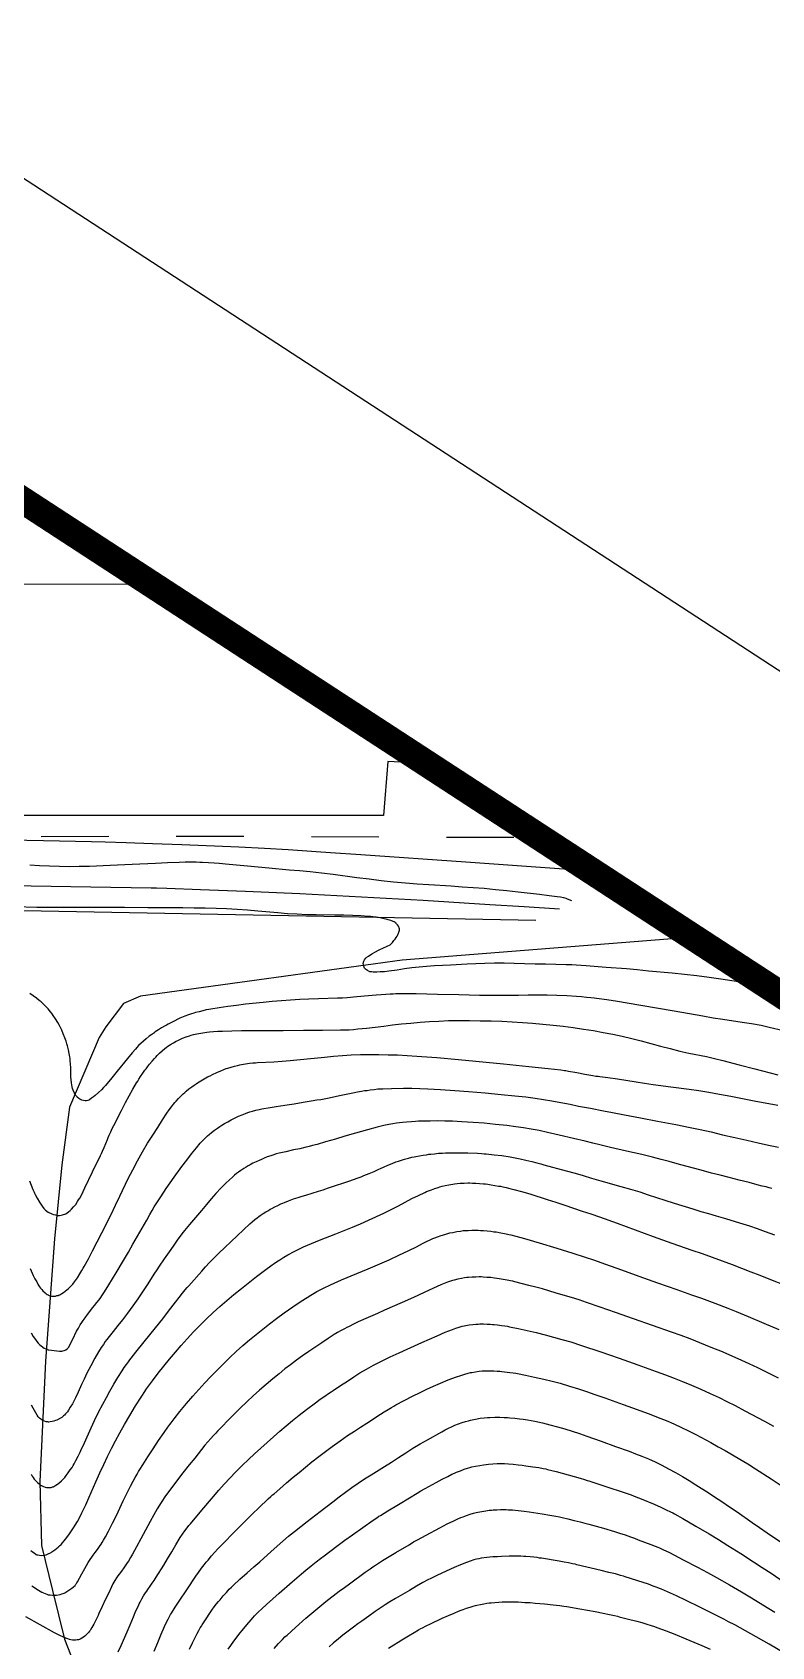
# Model space of a CAD drawing. Header units: millimetres. Extents: x 156921 to 159642, y 477538 to 479586.
# Drawn here: x 157709.8 to 157764.5, y 479174.8 to 479294.3 of the extents above; entities that cross this region are included whole.
import ezdxf
from ezdxf.enums import TextEntityAlignment as Align

# ---------------------------------------------------------------- set-up
doc = ezdxf.new("R2010")
doc.units = ezdxf.units.MM
doc.header["$MEASUREMENT"] = 0
doc.linetypes.add('5M5', pattern=[10, 5, -5])
doc.layers.add('99_가이드라인', color=83, linetype='Continuous', plot=False)
for name, color, linetype, transparency in [('B0014111', 156, 'Continuous', 0.6), ('E0022112', 146, 'Continuous', 0.6), ('F0017111', 94, 'Continuous', 0.6), ('F0017114', 80, 'Continuous', 0.6), ('F0037221', 86, 'Continuous', 0.6), ('F0037223', 86, '5M5', 0.6)]:
    doc.layers.add(name, color=color, linetype=linetype, transparency=transparency)
for name, color, linetype in [('CX-BORD-LIN1', 4, 'Continuous'), ('CX-BORD-LIN2', 3, 'Continuous'), ('CX-BORD-TEX3', 6, 'Continuous')]:
    doc.layers.add(name, color=color, linetype=linetype)
doc.styles.add('TB_TEXT', font='BAREUNDOTUMPRO1.TTF')
doc.styles.add('TB_WBTXT', font='BareunDotumPro3.ttf')

# ---------------------------------------------------------------- blocks, each defined once
blk = doc.blocks.new('한맥도곽')
at = {"layer": '99_가이드라인'}
blk.add_lwpolyline([(0, 594), (841, 594), (841, 0), (0, 0)], close=True, dxfattribs=at)
at = {"layer": 'CX-BORD-LIN1', "const_width": 2}
blk.add_lwpolyline([(821, 20), (25, 20), (25, 574), (821, 574)], close=True, dxfattribs=at)
at = {"layer": 'CX-BORD-LIN1', "style": 'TB_TEXT'}
for tag, height, p in [('TR_RNUM5', 3, (310.11, 52.64)), ('TR_RDAT5', 3.5, (342.5, 53)), ('TR_DGN5', 3.5, (476.12, 53)), ('TR_CHK5', 3.5, (506.12, 53)), ('TR_APP5', 3.5, (536.12, 53)), ('TR_RNUM4', 3, (310.11, 46.64)), ('TR_RDAT4', 3.5, (342.5, 47)), ('TR_DGN4', 3.5, (476.12, 47)), ('TR_CHK4', 3.5, (506.12, 47)), ('TR_APP4', 3.5, (536.12, 47)), ('TR_RNUM3', 3, (310.11, 40.64)), ('TR_RDAT3', 3.5, (342.5, 41)), ('TR_DGN3', 3.5, (476.12, 41)), ('TR_CHK3', 3.5, (506.12, 41)), ('TR_APP3', 3.5, (536.12, 41)), ('TR_RNUM2', 3, (310.11, 34.64)), ('TR_RDAT2', 3.5, (342.5, 35)), ('TR_DGN2', 3.5, (476.12, 35)), ('TR_CHK2', 3.5, (506.12, 35)), ('TR_APP2', 3.5, (536.12, 35)), ('TR_RNUM1', 3, (310.11, 28.64)), ('TR_RDAT1', 3.5, (342.5, 29)), ('TR_DGN1', 3.5, (476.12, 29)), ('TR_CHK1', 3.5, (506.12, 29)), ('TR_APP1', 3.5, (536.12, 29))]:
    blk.add_attdef(tag, text='', height=height, dxfattribs=at).set_placement(p, align=Align.MIDDLE_CENTER)
for tag, p in [('TR_RCON5', (367.3, 53)), ('TR_RCON4', (367.3, 47)), ('TR_RCON3', (367.3, 41)), ('TR_RCON2', (367.3, 35)), ('TR_RCON1', (367.3, 29))]:
    blk.add_attdef(tag, text='', height=3.5, dxfattribs=at).set_placement(p, align=Align.MIDDLE_LEFT)
at = {"layer": 'CX-BORD-LIN2', "style": 'TB_TEXT'}
for tag, p in [('TD_VERSION', (825.5, 68.01)), ('적용표준버전', (825.5, 35))]:
    blk.add_attdef(tag, text='', height=3, rotation=90, dxfattribs=at).set_placement(p, align=Align.MIDDLE_CENTER)
at = {"layer": 'CX-BORD-TEX3', "style": 'TB_TEXT'}
for tag, height, p in [('노선이정', 4.5, (170.03, 51.46)), ('설계공구', 4.5, (568, 51.36)), ('시공공구', 4.5, (568, 42.69)), ('도 면 명', 4.5, (696, 43.19)), ('설 계 사', 4.5, (170, 42.59)), ('시 공 사', 4.5, (170, 33.59)), ('도면축척', 4.5, (568.29, 33.51)), ('건설분야', 4.5, (170, 25.13)), ('건설단계', 4.5, (240, 25.13)), ('도면번호', 4.5, (568.29, 24.79)), ('편철번호', 4.5, (696, 25)), ('개정번호', 3, (310.08, 23.66)), ('날짜', 3, (342.5, 23.66)), ('내   용', 3, (420.5, 23.66)), ('작성자', 3, (478, 23.66)), ('검토자', 3, (508, 23.66)), ('확인자', 3, (538, 23.66))]:
    blk.add_attdef(tag, text='', height=height, dxfattribs=at).set_placement(p, align=Align.MIDDLE)
at = {"layer": 'CX-BORD-TEX3'}
for tag, height, style, p in [('TD_LNDST', 4.5, 'TB_TEXT', (240, 51.5)), ('TD_DSECT', 4.5, 'TB_TEXT', (600.5, 51.5)), ('TD_DDIST', 4.5, 'TB_TEXT', (649.5, 51.5)), ('TD_DNAME_TOP', 4.5, 'TB_TEXT', (766, 50.12)), ('TD_CSECT', 4.5, 'TB_TEXT', (600.5, 42.5)), ('TD_CDIST', 4.5, 'TB_TEXT', (649.5, 42.5)), ('TD_DNAME_MAIN', 6, 'TB_WBTXT', (766, 41.47)), ('TD_CCOMP', 4.5, 'TB_TEXT', (240, 33.59)), ('TD_SCAL', 4.5, 'TB_TEXT', (632, 33.75)), ('TD_DNAME_BOT', 4, 'TB_TEXT', (766, 33.17)), ('TD_FIELD', 4.5, 'TB_TEXT', (205, 25.13)), ('TD_CSTEP', 4.5, 'TB_TEXT', (275.74, 25.13)), ('TD_DWGCODE', 4.5, 'TB_TEXT', (632, 24.79)), ('TD_DWGNO', 4.5, 'TB_TEXT', (766, 25))]:
    blk.add_attdef(tag, text='', height=height, dxfattribs=dict(at, style=style)).set_placement(p, align=Align.MIDDLE_CENTER)
at = {"layer": 'CX-BORD-TEX3', "style": 'TB_TEXT'}
for tag, height, width, p in [('TD_DCOMP', 4.5, 0.85, (240, 42.59)), ('TD_CNAME', 5, 0.8, (90, 27.6))]:
    blk.add_attdef(tag, text='', height=height, dxfattribs=dict(at, width=width)).set_placement(p, align=Align.MIDDLE_CENTER)

msp = doc.modelspace()

# ---------------------------------------------------------------- linework, layer by layer
at = {"layer": 'B0014111', "transparency": 33554521, "flags": 128}
for points in [[(157693.9, 479242.89), (157693.73, 479253.46), (157718.6, 479253.44)], [(157738.97, 479240.17), (157736.09, 479240.32), (157735.77, 479236.33), (157698.78, 479236.32), (157698.72, 479237.98), (157698.01, 479238.02), (157697.83, 479239.41), (157695.29, 479242.85)]]:
    msp.add_lwpolyline(points, dxfattribs=at)
at = {"layer": 'E0022112', "transparency": 33554521, "flags": 128}
msp.add_lwpolyline([(157758.71, 479227.31), (157737.15, 479225.62), (157717.79, 479222.96), (157716.52, 479222.4), (157715.21, 479220.69), (157714.72, 479219.88), (157712.52, 479214.74), (157711.95, 479210.47), (157711.41, 479204.98), (157710.74, 479195.93), (157710.32, 479187.03), (157710.45, 479182.29), (157711.25, 479178.96), (157712.16, 479175.37), (157714.32, 479169.81), (157716.96, 479164.47), (157719.09, 479158.84)], dxfattribs=at)
at = {"layer": 'F0017111', "transparency": 33554521, "flags": 128}
for points in [[(157709.57, 479232.66), (157710.3, 479232.62), (157711.03, 479232.59), (157711.77, 479232.57), (157712.5, 479232.55), (157713.24, 479232.56), (157713.99, 479232.58), (157715.53, 479232.64), (157717.16, 479232.71), (157718.89, 479232.79), (157719.77, 479232.83), (157720.65, 479232.87), (157721.09, 479232.88), (157721.52, 479232.88), (157721.9, 479232.88), (157722.17, 479232.87), (157722.38, 479232.86), (157722.81, 479232.84), (157723.23, 479232.82), (157723.6, 479232.79), (157723.86, 479232.77), (157724.07, 479232.75), (157725.7, 479232.59), (157726.5, 479232.51), (157727.28, 479232.44), (157728.8, 479232.31), (157729.56, 479232.25), (157730.35, 479232.17), (157731.18, 479232.08), (157732.04, 479231.98), (157733.81, 479231.74), (157734.71, 479231.62), (157735.61, 479231.51), (157736.51, 479231.42), (157737.4, 479231.34), (157738.28, 479231.27), (157739.14, 479231.21), (157740.79, 479231.11), (157741.61, 479231.05), (157742.42, 479230.99), (157743.24, 479230.93), (157744.08, 479230.85), (157744.92, 479230.76), (157745.75, 479230.67), (157747.34, 479230.49), (157748.05, 479230.41), (157748.64, 479230.33), (157748.89, 479230.29), (157749.11, 479230.24), (157749.28, 479230.2), (157749.37, 479230.16), (157749.69, 479230.02)], [(157748.8, 479229.38), (157746.19, 479229.55), (157743.64, 479229.72), (157738.71, 479230.02), (157729.57, 479230.51), (157725.56, 479230.69), (157722.22, 479230.83), (157719.74, 479230.92), (157718.96, 479230.94), (157718.56, 479230.95), (157714.11, 479231.02), (157703.76, 479231.18)], [(157764.33, 479223.65), (157764.18, 479223.68), (157763.94, 479223.72), (157763.78, 479223.74), (157763.12, 479223.85), (157762.39, 479223.97), (157760.77, 479224.21), (157759.89, 479224.33), (157758.98, 479224.45), (157758.06, 479224.55), (157757.15, 479224.64), (157755.4, 479224.81), (157754.57, 479224.9), (157753.77, 479224.97), (157752.26, 479225.08), (157750.79, 479225.2), (157750.42, 479225.23), (157750.05, 479225.25), (157749.72, 479225.27), (157749.49, 479225.28), (157749.3, 479225.28), (157748.54, 479225.3), (157747.77, 479225.31), (157747, 479225.32), (157746.23, 479225.35), (157745.46, 479225.37), (157744.71, 479225.38), (157743.99, 479225.38), (157743.29, 479225.37), (157742.62, 479225.35), (157741.97, 479225.32), (157740.73, 479225.25), (157739.55, 479225.19), (157738.97, 479225.15), (157738.41, 479225.1), (157737.87, 479225.04), (157737.34, 479224.96), (157736.79, 479224.88), (157736.16, 479224.8), (157735.84, 479224.76), (157735.54, 479224.74), (157735.29, 479224.73), (157735.13, 479224.73), (157735, 479224.73), (157734.88, 479224.74), (157734.77, 479224.76), (157734.58, 479224.85), (157734.51, 479224.9), (157734.45, 479224.95), (157734.4, 479225), (157734.38, 479225.03), (157734.33, 479225.16), (157734.31, 479225.21), (157734.29, 479225.26), (157734.28, 479225.36), (157734.32, 479225.55), (157734.36, 479225.64), (157734.42, 479225.71), (157734.46, 479225.77), (157734.5, 479225.8), (157734.66, 479225.91), (157734.92, 479226.08), (157735.18, 479226.23), (157735.4, 479226.35), (157735.56, 479226.43), (157735.68, 479226.48), (157736.09, 479226.67), (157736.21, 479226.73), (157736.26, 479226.76), (157736.29, 479226.77), (157736.35, 479226.83), (157736.45, 479226.93), (157736.54, 479227.06), (157736.63, 479227.17), (157736.71, 479227.29), (157736.78, 479227.4), (157736.84, 479227.5), (157736.92, 479227.69), (157736.94, 479227.77), (157736.95, 479227.84), (157736.96, 479227.89), (157736.96, 479227.92), (157736.93, 479228), (157736.91, 479228.06), (157736.88, 479228.12), (157736.81, 479228.22), (157736.74, 479228.31), (157736.72, 479228.34), (157736.7, 479228.35), (157736.63, 479228.4), (157736.57, 479228.44), (157736.5, 479228.47), (157736.32, 479228.54), (157736.13, 479228.6), (157735.97, 479228.64), (157735.82, 479228.68), (157735.53, 479228.74), (157735.24, 479228.79), (157734.99, 479228.82), (157734.81, 479228.84), (157734.67, 479228.85), (157734.1, 479228.89), (157733.48, 479228.92), (157732.83, 479228.94), (157732.16, 479228.95), (157730.79, 479228.96), (157730.09, 479228.98), (157729.38, 479229.01), (157728.67, 479229.05), (157727.95, 479229.11), (157726.46, 479229.25), (157725.7, 479229.31), (157724.93, 479229.37), (157724.15, 479229.41), (157723.37, 479229.44), (157722.57, 479229.46), (157721.75, 479229.47), (157720.92, 479229.48), (157720.06, 479229.48), (157718.32, 479229.49), (157716.6, 479229.5), (157714.93, 479229.51), (157713.33, 479229.51), (157711.74, 479229.5), (157710.93, 479229.51), (157710.11, 479229.52), (157708.5, 479229.55)], [(157765.39, 479220.39), (157764.33, 479220.64), (157763.74, 479220.77), (157763.03, 479220.89), (157762.34, 479221.01), (157760.92, 479221.22), (157760.19, 479221.33), (157759.43, 479221.46), (157757.88, 479221.73), (157756.29, 479222.01), (157754.69, 479222.29), (157753.1, 479222.55), (157752.32, 479222.67), (157751.56, 479222.78), (157751.37, 479222.8), (157751.13, 479222.83), (157750.81, 479222.86), (157750.44, 479222.9), (157750.07, 479222.92), (157749.35, 479222.97), (157748.62, 479223), (157747.9, 479223.02), (157747.19, 479223.02), (157746.48, 479223.02), (157745.78, 479223.01), (157745.07, 479223), (157744.35, 479222.99), (157743.62, 479222.99), (157742.88, 479223), (157741.36, 479223.04), (157739.78, 479223.08), (157738.2, 479223.12), (157738, 479223.12), (157737.76, 479223.13), (157737.43, 479223.13), (157737.05, 479223.12), (157736.68, 479223.11), (157736.5, 479223.1), (157736.27, 479223.09), (157735.96, 479223.07), (157735.6, 479223.05), (157735.24, 479223.02), (157733.81, 479222.89), (157733.09, 479222.83), (157732.73, 479222.81), (157732.37, 479222.8), (157730.95, 479222.75), (157730.25, 479222.73), (157729.57, 479222.7), (157728.89, 479222.65), (157728.21, 479222.6), (157727.54, 479222.55), (157726.87, 479222.49), (157725.55, 479222.35), (157724.89, 479222.27), (157724.24, 479222.19), (157723.6, 479222.09), (157722.99, 479221.99), (157722.83, 479221.96), (157722.65, 479221.93), (157722.4, 479221.87), (157722.12, 479221.8), (157721.85, 479221.73), (157721.72, 479221.7), (157721.55, 479221.65), (157721.33, 479221.57), (157721.07, 479221.47), (157720.82, 479221.36), (157720.7, 479221.31), (157720.54, 479221.24), (157720.33, 479221.13), (157720.08, 479221.01), (157719.83, 479220.87), (157719.71, 479220.81), (157719.55, 479220.72), (157719.34, 479220.6), (157719.11, 479220.45), (157718.87, 479220.3), (157718.76, 479220.22), (157718.62, 479220.12), (157718.42, 479219.98), (157718.21, 479219.8), (157718, 479219.62), (157717.64, 479219.29), (157717.5, 479219.15), (157717.4, 479219.03), (157717.16, 479218.75), (157716.82, 479218.34), (157716.06, 479217.4), (157715.65, 479216.9), (157715.18, 479216.34), (157715.05, 479216.2), (157714.89, 479216.03), (157714.67, 479215.82), (157714.42, 479215.59), (157714.29, 479215.49), (157714.16, 479215.4), (157714, 479215.28), (157713.95, 479215.26), (157713.88, 479215.23), (157713.78, 479215.21), (157713.67, 479215.21), (157713.44, 479215.25), (157713.33, 479215.3), (157713.28, 479215.33), (157713.22, 479215.37), (157713.09, 479215.48), (157713.06, 479215.52), (157713.01, 479215.58), (157712.95, 479215.66), (157712.88, 479215.76), (157712.78, 479215.99), (157712.74, 479216.12), (157712.71, 479216.25), (157712.69, 479216.38), (157712.67, 479216.54), (157712.65, 479216.75), (157712.63, 479216.98), (157712.62, 479217.21), (157712.61, 479217.66), (157712.57, 479218.17), (157712.56, 479218.3), (157712.54, 479218.46), (157712.5, 479218.7), (157712.44, 479218.99), (157712.37, 479219.28), (157712.33, 479219.42), (157712.27, 479219.61), (157712.18, 479219.86), (157712.06, 479220.15), (157711.94, 479220.44), (157711.87, 479220.59), (157711.78, 479220.77), (157711.65, 479221.01), (157711.49, 479221.27), (157711.31, 479221.52), (157711.23, 479221.65), (157711.11, 479221.8), (157710.94, 479222), (157710.73, 479222.21), (157710.52, 479222.42), (157710.41, 479222.52), (157710.27, 479222.64), (157710.07, 479222.8), (157709.83, 479222.98), (157709.58, 479223.15)], [(157709.6, 479202.79), (157709.83, 479202.28), (157709.95, 479202.03), (157710.09, 479201.8), (157710.21, 479201.59), (157710.3, 479201.45), (157710.38, 479201.34), (157710.47, 479201.24), (157710.55, 479201.15), (157710.72, 479200.99), (157710.8, 479200.92), (157710.87, 479200.87), (157710.93, 479200.84), (157710.96, 479200.82), (157711.08, 479200.78), (157711.18, 479200.76), (157711.28, 479200.75), (157711.49, 479200.76), (157711.59, 479200.79), (157711.68, 479200.81), (157711.76, 479200.84), (157711.8, 479200.86), (157711.96, 479200.95), (157712.08, 479201.03), (157712.21, 479201.11), (157712.44, 479201.31), (157712.55, 479201.42), (157712.65, 479201.51), (157712.72, 479201.59), (157712.76, 479201.64), (157712.89, 479201.82), (157713.1, 479202.11), (157713.29, 479202.39), (157713.44, 479202.64), (157713.54, 479202.81), (157713.61, 479202.94), (157713.92, 479203.5), (157714.23, 479204.11), (157714.91, 479205.43), (157715.6, 479206.8), (157715.93, 479207.48), (157716.25, 479208.15), (157716.87, 479209.46), (157717.2, 479210.11), (157717.55, 479210.77), (157717.92, 479211.43), (157718.3, 479212.06), (157718.68, 479212.67), (157719.05, 479213.24), (157719.4, 479213.79), (157719.74, 479214.3), (157719.91, 479214.54), (157720.08, 479214.76), (157720.23, 479214.95), (157720.33, 479215.08), (157720.42, 479215.18), (157720.6, 479215.38), (157720.78, 479215.57), (157720.94, 479215.72), (157721.07, 479215.83), (157721.17, 479215.92), (157721.37, 479216.08), (157721.58, 479216.24), (157721.76, 479216.37), (157721.9, 479216.47), (157722.01, 479216.54), (157722.24, 479216.68), (157722.5, 479216.83), (157722.75, 479216.97), (157722.94, 479217.06), (157723.1, 479217.15), (157723.42, 479217.3), (157723.72, 479217.43), (157723.96, 479217.53), (157724.12, 479217.59), (157724.24, 479217.63), (157724.49, 479217.7), (157724.74, 479217.77), (157724.97, 479217.83), (157725.14, 479217.86), (157725.27, 479217.89), (157725.56, 479217.94), (157725.84, 479217.98), (157726.1, 479218.01), (157726.29, 479218.02), (157726.44, 479218.03), (157727.66, 479218.1), (157728.27, 479218.14), (157728.87, 479218.19), (157730.11, 479218.31), (157731.41, 479218.43), (157732.07, 479218.5), (157732.73, 479218.55), (157733.39, 479218.6), (157734.06, 479218.63), (157734.74, 479218.64), (157735.42, 479218.64), (157736.11, 479218.62), (157736.81, 479218.6), (157737.52, 479218.56), (157738.25, 479218.51), (157739.73, 479218.41), (157741.34, 479218.26), (157744.66, 479217.94), (157746.54, 479217.75), (157747.96, 479217.6), (157748.9, 479217.49), (157749.17, 479217.46), (157749.28, 479217.45), (157749.48, 479217.41), (157750.09, 479217.3), (157750.69, 479217.18), (157750.99, 479217.13), (157751.27, 479217.08), (157751.51, 479217.04), (157751.68, 479217.02), (157751.81, 479217), (157752.4, 479216.92), (157753.1, 479216.82), (157754.48, 479216.6), (157755.1, 479216.5), (157755.74, 479216.41), (157757.05, 479216.25), (157758.42, 479216.07), (157759.13, 479215.96), (157759.88, 479215.84), (157760.66, 479215.7), (157761.5, 479215.54), (157763.24, 479215.2), (157764.99, 479214.88)], [(157709.68, 479198.03), (157709.84, 479197.77), (157709.99, 479197.55), (157710.1, 479197.4), (157710.2, 479197.28), (157710.3, 479197.17), (157710.41, 479197.07), (157710.64, 479196.91), (157710.76, 479196.85), (157710.86, 479196.81), (157710.95, 479196.78), (157711, 479196.77), (157711.78, 479196.69), (157711.84, 479196.69), (157711.96, 479196.69), (157712.03, 479196.7), (157712.12, 479196.73), (157712.2, 479196.76), (157712.26, 479196.79), (157712.34, 479196.84), (157712.4, 479196.89), (157712.44, 479196.94), (157712.46, 479196.97), (157712.5, 479197.05), (157712.76, 479197.57), (157713.05, 479198.15), (157713.18, 479198.39), (157713.32, 479198.62), (157713.44, 479198.8), (157713.53, 479198.95), (157713.67, 479199.14), (157713.85, 479199.39), (157714.02, 479199.61), (157714.15, 479199.78), (157714.25, 479199.91), (157714.38, 479200.07), (157714.55, 479200.28), (157714.71, 479200.49), (157714.83, 479200.65), (157714.91, 479200.77), (157715.11, 479201.06), (157715.44, 479201.59), (157715.98, 479202.48), (157716.53, 479203.4), (157716.88, 479204), (157717.21, 479204.59), (157717.55, 479205.19), (157717.9, 479205.79), (157718.24, 479206.38), (157718.47, 479206.8), (157718.63, 479207.08), (157718.79, 479207.35), (157718.93, 479207.57), (157719.04, 479207.73), (157719.28, 479208.11), (157719.69, 479208.71), (157720.28, 479209.55), (157720.85, 479210.34), (157721.2, 479210.82), (157721.55, 479211.28), (157721.92, 479211.73), (157722.2, 479212.06), (157722.39, 479212.27), (157722.58, 479212.46), (157722.74, 479212.61), (157722.86, 479212.72), (157723.03, 479212.85), (157723.26, 479213.03), (157723.48, 479213.19), (157723.66, 479213.31), (157723.8, 479213.4), (157723.99, 479213.52), (157724.25, 479213.66), (157724.5, 479213.8), (157724.69, 479213.9), (157724.84, 479213.97), (157725.04, 479214.06), (157725.3, 479214.17), (157725.55, 479214.26), (157725.74, 479214.33), (157725.88, 479214.38), (157726.08, 479214.44), (157726.33, 479214.51), (157726.57, 479214.57), (157726.76, 479214.61), (157726.91, 479214.64), (157727.24, 479214.69), (157727.83, 479214.78), (157728.48, 479214.88), (157729.15, 479214.99), (157729.82, 479215.1), (157730.43, 479215.2), (157730.85, 479215.27), (157731.14, 479215.31), (157731.62, 479215.4), (157732.64, 479215.62), (157733.5, 479215.8), (157733.84, 479215.86), (157734.14, 479215.92), (157734.38, 479215.96), (157734.56, 479215.98), (157734.79, 479216.01), (157735.09, 479216.05), (157735.36, 479216.08), (157735.57, 479216.09), (157735.73, 479216.1), (157736.38, 479216.12), (157737.26, 479216.14), (157737.87, 479216.14), (157738.47, 479216.12), (157739.07, 479216.1), (157739.99, 479216.05), (157741.05, 479215.98), (157742.08, 479215.9), (157743.31, 479215.79), (157744.5, 479215.68), (157745.51, 479215.58), (157746.33, 479215.49), (157747.01, 479215.4), (157747.62, 479215.31), (157748.25, 479215.21), (157748.91, 479215.09), (157749.6, 479214.95), (157750.22, 479214.82), (157751.11, 479214.65), (157752.07, 479214.46), (157752.73, 479214.33), (157753.62, 479214.16), (157754.8, 479213.95), (157756.07, 479213.71), (157757.43, 479213.45), (157758.49, 479213.24), (157759.24, 479213.08), (157760.04, 479212.9), (157760.89, 479212.7), (157761.8, 479212.49), (157762.68, 479212.29), (157763.52, 479212.1), (157764.3, 479211.93), (157765.02, 479211.78)], [(157764.53, 479208.71), (157764.35, 479208.76), (157764.11, 479208.83), (157763.82, 479208.9), (157763.44, 479209), (157762.85, 479209.15), (157762.11, 479209.34), (157761.37, 479209.53), (157760.7, 479209.7), (157760.07, 479209.86), (157759.47, 479210.02), (157758.84, 479210.19), (157758.17, 479210.37), (157757.52, 479210.55), (157756.93, 479210.71), (157756.35, 479210.86), (157755.7, 479211.03), (157754.9, 479211.23), (157753.78, 479211.49), (157752.59, 479211.76), (157751.8, 479211.94), (157751.28, 479212.07), (157750.7, 479212.22), (157749.86, 479212.42), (157748.79, 479212.67), (157747.93, 479212.87), (157747.3, 479213), (157746.71, 479213.11), (157746.14, 479213.21), (157745.58, 479213.29), (157744.9, 479213.37), (157744.06, 479213.46), (157743.24, 479213.54), (157742.41, 479213.6), (157741.57, 479213.66), (157740.89, 479213.7), (157740.33, 479213.71), (157739.8, 479213.72), (157739.22, 479213.71), (157738.69, 479213.7), (157738.38, 479213.69), (157738.14, 479213.68), (157737.84, 479213.66), (157737.49, 479213.63), (157737.19, 479213.61), (157736.96, 479213.58), (157736.74, 479213.56), (157736.47, 479213.51), (157736.17, 479213.46), (157735.81, 479213.38), (157735.3, 479213.25), (157734.58, 479213.05), (157733.69, 479212.81), (157732.9, 479212.58), (157732.21, 479212.37), (157731.47, 479212.16), (157730.86, 479211.98), (157730.52, 479211.89), (157730.27, 479211.82), (157729.95, 479211.75), (157729.58, 479211.66), (157729.12, 479211.57), (157728.54, 479211.44), (157728.06, 479211.33), (157727.82, 479211.27), (157727.66, 479211.22), (157727.44, 479211.14), (157727.17, 479211.05), (157726.93, 479210.95), (157726.75, 479210.87), (157726.57, 479210.8), (157726.35, 479210.69), (157726.11, 479210.58), (157725.91, 479210.47), (157725.75, 479210.39), (157725.61, 479210.3), (157725.42, 479210.19), (157725.21, 479210.05), (157725.03, 479209.92), (157724.89, 479209.82), (157724.75, 479209.71), (157724.58, 479209.56), (157724.37, 479209.37), (157724.1, 479209.11), (157723.74, 479208.74), (157723.36, 479208.34), (157723.01, 479207.94), (157722.67, 479207.53), (157722.29, 479207.08), (157721.86, 479206.58), (157721.41, 479206.05), (157721.04, 479205.6), (157720.84, 479205.36), (157720.71, 479205.18), (157720.55, 479204.97), (157720.39, 479204.74), (157720.19, 479204.45), (157719.9, 479204.02), (157719.54, 479203.5), (157719.17, 479202.97), (157718.98, 479202.69), (157718.77, 479202.37), (157718.32, 479201.67), (157717.93, 479201.07), (157717.58, 479200.56), (157717.2, 479200.03), (157716.81, 479199.5), (157716.44, 479199.01), (157716.09, 479198.57), (157715.75, 479198.14), (157715.46, 479197.77), (157715.29, 479197.55), (157715.17, 479197.39), (157715.03, 479197.18), (157714.87, 479196.94), (157714.67, 479196.62), (157714.4, 479196.15), (157714.09, 479195.59), (157713.81, 479195.04), (157713.6, 479194.61), (157713.41, 479194.21), (157713.15, 479193.64), (157712.96, 479193.23), (157712.86, 479193.03), (157712.73, 479192.79), (157712.58, 479192.53), (157712.44, 479192.31), (157712.36, 479192.18), (157712.32, 479192.13), (157712.28, 479192.09), (157712.23, 479192.03), (157712.15, 479191.95), (157712.08, 479191.89), (157712.01, 479191.82), (157711.94, 479191.77), (157711.91, 479191.75), (157711.58, 479191.58), (157711.49, 479191.55), (157711.37, 479191.51), (157711.23, 479191.47), (157711.08, 479191.45), (157710.99, 479191.43), (157710.96, 479191.43), (157710.92, 479191.44), (157710.8, 479191.45), (157710.66, 479191.49), (157710.6, 479191.52), (157710.53, 479191.55), (157710.47, 479191.59), (157710.39, 479191.64), (157710.3, 479191.72), (157710.21, 479191.83), (157710.12, 479191.95), (157709.83, 479192.47), (157709.7, 479192.69)], [(157709.67, 479187.58), (157709.76, 479187.44), (157709.84, 479187.32), (157709.91, 479187.21), (157710, 479187.11), (157710.18, 479186.93), (157710.27, 479186.85), (157710.35, 479186.79), (157710.41, 479186.75), (157710.45, 479186.73), (157710.6, 479186.66), (157710.71, 479186.62), (157710.82, 479186.6), (157711.05, 479186.59), (157711.16, 479186.6), (157711.25, 479186.63), (157711.33, 479186.65), (157711.37, 479186.67), (157711.51, 479186.77), (157711.62, 479186.84), (157711.73, 479186.92), (157711.93, 479187.09), (157712.1, 479187.25), (157712.15, 479187.31), (157712.18, 479187.34), (157712.28, 479187.47), (157712.43, 479187.68), (157712.58, 479187.89), (157712.71, 479188.08), (157712.79, 479188.22), (157712.86, 479188.34), (157713, 479188.6), (157713.16, 479188.91), (157713.31, 479189.21), (157713.42, 479189.45), (157713.52, 479189.67), (157714.12, 479191.01), (157714.37, 479191.54), (157714.67, 479192.16), (157714.98, 479192.76), (157715.25, 479193.26), (157715.51, 479193.73), (157715.8, 479194.23), (157716.11, 479194.74), (157716.42, 479195.22), (157716.57, 479195.46), (157716.74, 479195.69), (157716.88, 479195.89), (157716.99, 479196.04), (157717.08, 479196.15), (157717.43, 479196.6), (157718.56, 479198.02), (157719.42, 479199.08), (157719.86, 479199.65), (157720.37, 479200.3), (157720.63, 479200.64), (157720.88, 479200.96), (157721.09, 479201.22), (157721.23, 479201.39), (157721.35, 479201.52), (157722.31, 479202.61), (157722.58, 479202.91), (157722.89, 479203.23), (157723.17, 479203.52), (157723.4, 479203.75), (157723.59, 479203.93), (157724.93, 479205.21), (157725.87, 479206.09), (157726.05, 479206.25), (157726.24, 479206.42), (157726.42, 479206.55), (157726.54, 479206.64), (157726.65, 479206.72), (157726.86, 479206.86), (157727.07, 479206.99), (157727.26, 479207.1), (157727.39, 479207.18), (157727.5, 479207.24), (157727.73, 479207.36), (157727.96, 479207.47), (157728.17, 479207.57), (157728.32, 479207.64), (157728.45, 479207.69), (157728.74, 479207.81), (157729.1, 479207.94), (157729.46, 479208.06), (157729.76, 479208.15), (157730.03, 479208.23), (157730.97, 479208.52), (157731.31, 479208.62), (157731.51, 479208.69), (157731.64, 479208.74), (157732.21, 479208.93), (157732.85, 479209.14), (157733.2, 479209.25), (157733.56, 479209.38), (157733.89, 479209.5), (157734.13, 479209.59), (157734.32, 479209.67), (157734.71, 479209.83), (157735.08, 479209.98), (157735.39, 479210.12), (157735.61, 479210.21), (157735.77, 479210.29), (157736.1, 479210.44), (157736.41, 479210.57), (157736.69, 479210.68), (157736.88, 479210.74), (157737.03, 479210.79), (157737.33, 479210.88), (157737.62, 479210.96), (157737.87, 479211.03), (157738.04, 479211.06), (157738.17, 479211.09), (157738.44, 479211.14), (157738.71, 479211.19), (157738.95, 479211.22), (157739.13, 479211.25), (157739.27, 479211.26), (157739.56, 479211.29), (157739.86, 479211.32), (157740.15, 479211.34), (157740.36, 479211.35), (157740.54, 479211.35), (157740.9, 479211.36), (157741.26, 479211.36), (157741.59, 479211.36), (157741.83, 479211.36), (157742.02, 479211.35), (157742.75, 479211.32), (157743.04, 479211.31), (157743.24, 479211.29), (157743.39, 479211.28), (157743.97, 479211.22), (157744.53, 479211.15), (157745.16, 479211.05), (157745.91, 479210.9), (157746.33, 479210.82), (157746.76, 479210.72), (157747.14, 479210.62), (157747.43, 479210.55), (157747.66, 479210.48), (157749.3, 479210.03), (157749.97, 479209.85), (157750.57, 479209.67), (157751.19, 479209.48), (157751.88, 479209.29), (157753.35, 479208.87), (157754.06, 479208.66), (157754.75, 479208.46), (157755.39, 479208.25), (157756, 479208.06), (157756.62, 479207.86), (157757.3, 479207.64), (157758.68, 479207.22), (157759.29, 479207.02), (157759.84, 479206.87), (157760.41, 479206.7), (157761.11, 479206.49), (157761.82, 479206.27), (157762.38, 479206.1), (157762.88, 479205.95), (157763.44, 479205.75), (157764.05, 479205.53), (157764.74, 479205.29)], [(157709.74, 479179.32), (157710.22, 479178.99), (157710.34, 479178.91), (157710.46, 479178.85), (157710.72, 479178.74), (157710.85, 479178.69), (157710.95, 479178.66), (157711.04, 479178.64), (157711.09, 479178.64), (157711.27, 479178.62), (157711.41, 479178.62), (157711.55, 479178.63), (157711.82, 479178.67), (157711.94, 479178.71), (157712.04, 479178.74), (157712.12, 479178.78), (157712.17, 479178.8), (157712.32, 479178.9), (157712.7, 479179.15), (157712.8, 479179.22), (157712.84, 479179.25), (157712.85, 479179.26), (157712.93, 479179.35), (157713, 479179.43), (157713.04, 479179.49), (157713.06, 479179.54), (157713.11, 479179.62), (157713.43, 479180.2), (157713.65, 479180.6), (157713.77, 479180.81), (157713.91, 479181.04), (157714.05, 479181.26), (157714.18, 479181.44), (157714.28, 479181.58), (157714.42, 479181.77), (157714.59, 479182.01), (157714.74, 479182.23), (157714.86, 479182.4), (157714.93, 479182.53), (157715.04, 479182.7), (157715.18, 479182.94), (157715.4, 479183.36), (157715.71, 479183.95), (157715.99, 479184.53), (157716.24, 479185.06), (157716.5, 479185.6), (157716.77, 479186.15), (157717.04, 479186.69), (157717.24, 479187.07), (157717.38, 479187.33), (157717.52, 479187.57), (157717.64, 479187.77), (157717.74, 479187.93), (157717.96, 479188.28), (157718.33, 479188.86), (157718.72, 479189.46), (157719.12, 479190.07), (157719.52, 479190.66), (157719.8, 479191.06), (157719.94, 479191.25), (157720.04, 479191.38), (157720.27, 479191.67), (157720.7, 479192.21), (157721.18, 479192.8), (157721.65, 479193.35), (157722.1, 479193.85), (157722.54, 479194.33), (157722.99, 479194.81), (157723.45, 479195.28), (157723.92, 479195.74), (157724.39, 479196.2), (157724.87, 479196.65), (157725.36, 479197.09), (157725.86, 479197.52), (157726.35, 479197.92), (157726.83, 479198.31), (157727.33, 479198.69), (157727.85, 479199.09), (157728.43, 479199.52), (157729.06, 479199.96), (157729.68, 479200.38), (157730.11, 479200.66), (157730.39, 479200.83), (157730.65, 479200.98), (157730.85, 479201.09), (157730.99, 479201.17), (157731.32, 479201.34), (157731.85, 479201.59), (157732.67, 479201.95), (157733.8, 479202.42), (157734.63, 479202.77), (157735.16, 479202.99), (157735.68, 479203.22), (157736.19, 479203.45), (157736.91, 479203.79), (157737.65, 479204.14), (157738.21, 479204.41), (157738.66, 479204.64), (157738.96, 479204.79), (157739.23, 479204.91), (157739.44, 479205.01), (157739.59, 479205.07), (157739.78, 479205.15), (157740.05, 479205.24), (157740.31, 479205.32), (157740.53, 479205.39), (157740.7, 479205.43), (157740.92, 479205.47), (157741.21, 479205.53), (157741.48, 479205.57), (157741.68, 479205.6), (157741.84, 479205.61), (157742.04, 479205.62), (157742.31, 479205.63), (157742.57, 479205.64), (157742.78, 479205.63), (157742.95, 479205.62), (157743.17, 479205.61), (157743.46, 479205.58), (157743.73, 479205.55), (157743.95, 479205.52), (157744.11, 479205.5), (157744.47, 479205.43), (157744.87, 479205.36), (157745.07, 479205.31), (157745.21, 479205.28), (157745.57, 479205.19), (157746.23, 479205.01), (157747.31, 479204.7), (157748.61, 479204.31), (157749.81, 479203.93), (157750.72, 479203.64), (157751.33, 479203.43), (157752.21, 479203.12), (157753.4, 479202.7), (157754.69, 479202.23), (157756.08, 479201.74), (157757.51, 479201.24), (157758.6, 479200.86), (157759.32, 479200.6), (157760.31, 479200.23), (157761.27, 479199.86), (157761.89, 479199.61), (157762.79, 479199.24), (157763.95, 479198.76), (157765.06, 479198.28)], [(157765.03, 479194.68), (157764.23, 479195.08), (157763.49, 479195.44), (157762.86, 479195.74), (157762.32, 479195.99), (157761.82, 479196.21), (157760.75, 479196.67), (157760.17, 479196.91), (157759.63, 479197.13), (157758.48, 479197.58), (157757.82, 479197.83), (157757.1, 479198.08), (157755.7, 479198.58), (157754.3, 479199.07), (157752.95, 479199.55), (157751.82, 479199.94), (157750.81, 479200.29), (157750.28, 479200.47), (157749.7, 479200.65), (157748.56, 479200.98), (157747.55, 479201.28), (157747.06, 479201.41), (157746.55, 479201.55), (157745.5, 479201.81), (157745.36, 479201.85), (157745.19, 479201.89), (157744.94, 479201.94), (157744.65, 479201.99), (157744.34, 479202.04), (157744.18, 479202.06), (157743.99, 479202.09), (157743.73, 479202.12), (157743.44, 479202.14), (157743.16, 479202.16), (157743.02, 479202.17), (157742.85, 479202.17), (157742.61, 479202.16), (157742.34, 479202.15), (157742.08, 479202.13), (157741.95, 479202.12), (157741.78, 479202.1), (157741.55, 479202.06), (157741.28, 479202), (157741.02, 479201.93), (157740.89, 479201.9), (157740.73, 479201.85), (157740.51, 479201.78), (157740.26, 479201.69), (157740.02, 479201.59), (157739.48, 479201.35), (157738.78, 479201.02), (157737.99, 479200.66), (157737.17, 479200.28), (157735.86, 479199.71), (157735.32, 479199.47), (157734.63, 479199.17), (157733.91, 479198.84), (157733.56, 479198.68), (157733.23, 479198.51), (157733.07, 479198.43), (157732.88, 479198.33), (157732.64, 479198.2), (157732.37, 479198.05), (157732.13, 479197.91), (157731.67, 479197.62), (157731.2, 479197.3), (157730.25, 479196.65), (157729.78, 479196.33), (157729.34, 479196.01), (157728.9, 479195.68), (157728.48, 479195.36), (157728.04, 479195.01), (157727.57, 479194.62), (157727.08, 479194.21), (157726.6, 479193.79), (157726.12, 479193.37), (157725.65, 479192.93), (157725.15, 479192.45), (157724.59, 479191.89), (157723.48, 479190.75), (157723.35, 479190.62), (157723.19, 479190.45), (157722.98, 479190.22), (157722.76, 479189.97), (157722.55, 479189.72), (157721.79, 479188.77), (157721.39, 479188.27), (157720.92, 479187.67), (157720.45, 479187.06), (157720.02, 479186.49), (157719.64, 479185.97), (157719.31, 479185.48), (157719.02, 479185.02), (157718.76, 479184.57), (157718.49, 479184.07), (157718.16, 479183.44), (157717.81, 479182.79), (157717.49, 479182.2), (157717.19, 479181.66), (157717.03, 479181.4), (157716.88, 479181.15), (157716.8, 479181.02), (157716.7, 479180.87), (157716.55, 479180.65), (157716.38, 479180.41), (157716.2, 479180.17), (157716.11, 479180.06), (157716.01, 479179.91), (157715.87, 479179.7), (157715.74, 479179.46), (157715.62, 479179.23), (157715.4, 479178.75), (157715.17, 479178.27), (157714.93, 479177.78), (157714.7, 479177.26), (157714.64, 479177.13), (157714.56, 479176.96), (157714.45, 479176.73), (157714.31, 479176.47), (157714.17, 479176.22), (157714.08, 479176.06), (157714.05, 479176.01), (157714, 479175.95), (157713.93, 479175.86), (157713.84, 479175.77), (157713.65, 479175.59), (157713.55, 479175.52), (157713.44, 479175.45), (157713.3, 479175.37), (157713.26, 479175.35), (157713.19, 479175.33), (157713.09, 479175.31), (157712.98, 479175.3), (157712.75, 479175.3), (157712.63, 479175.32), (157712.51, 479175.35), (157712.39, 479175.39), (157712.24, 479175.44), (157712.03, 479175.53), (157711.8, 479175.64), (157711.56, 479175.76), (157711.41, 479175.84), (157710.34, 479176.43), (157709.28, 479177.03)], [(157716.12, 479174.42), (157716.34, 479174.91), (157716.78, 479175.9), (157717.02, 479176.44), (157717.27, 479177.03), (157717.39, 479177.33), (157717.51, 479177.6), (157717.62, 479177.84), (157717.69, 479177.99), (157717.75, 479178.11), (157717.88, 479178.35), (157718.01, 479178.58), (157718.14, 479178.79), (157718.24, 479178.93), (157718.33, 479179.05), (157718.49, 479179.28), (157718.65, 479179.5), (157718.78, 479179.7), (157718.87, 479179.84), (157718.94, 479179.95), (157719.5, 479180.85), (157719.79, 479181.32), (157720.09, 479181.83), (157720.39, 479182.36), (157720.71, 479182.88), (157720.88, 479183.13), (157721.06, 479183.39), (157721.23, 479183.61), (157721.36, 479183.77), (157721.47, 479183.9), (157722.33, 479184.92), (157723.18, 479185.92), (157723.59, 479186.4), (157723.98, 479186.83), (157724.84, 479187.74), (157725.31, 479188.22), (157725.77, 479188.66), (157726.22, 479189.08), (157726.68, 479189.51), (157727.62, 479190.35), (157728.09, 479190.76), (157728.56, 479191.16), (157729.04, 479191.56), (157729.52, 479191.94), (157730.07, 479192.36), (157730.74, 479192.86), (157731.09, 479193.12), (157731.43, 479193.36), (157731.71, 479193.55), (157731.89, 479193.68), (157732.04, 479193.77), (157732.59, 479194.13), (157733.1, 479194.47), (157733.58, 479194.79), (157734.03, 479195.08), (157734.51, 479195.35), (157735.04, 479195.64), (157735.62, 479195.94), (157736.27, 479196.26), (157736.93, 479196.56), (157737.54, 479196.83), (157738.62, 479197.32), (157739.75, 479197.82), (157740.35, 479198.08), (157740.88, 479198.29), (157741.13, 479198.38), (157741.37, 479198.46), (157741.59, 479198.52), (157741.74, 479198.55), (157741.87, 479198.58), (157742.12, 479198.62), (157742.38, 479198.65), (157742.61, 479198.67), (157742.78, 479198.68), (157742.91, 479198.69), (157743.19, 479198.69), (157743.45, 479198.68), (157743.68, 479198.67), (157743.84, 479198.66), (157743.97, 479198.65), (157744.23, 479198.63), (157744.51, 479198.59), (157744.76, 479198.55), (157744.95, 479198.52), (157745.1, 479198.49), (157745.74, 479198.36), (157746.41, 479198.22), (157747.08, 479198.06), (157747.74, 479197.89), (157748.98, 479197.55), (157749.64, 479197.36), (157750.43, 479197.1), (157751.88, 479196.62), (157752.52, 479196.4), (157753.23, 479196.15), (157754.61, 479195.66), (157755.97, 479195.17), (157756.67, 479194.92), (157757.3, 479194.68), (157757.91, 479194.44), (157758.58, 479194.16), (157759.29, 479193.86), (157759.98, 479193.55), (157760.63, 479193.24), (157761.21, 479192.96), (157761.81, 479192.65), (157762.53, 479192.27), (157763.99, 479191.49), (157764.65, 479191.12)], [(157718.8, 479174.49), (157719.05, 479175.12), (157719.3, 479175.73), (157719.56, 479176.31), (157719.69, 479176.58), (157719.82, 479176.84), (157719.93, 479177.05), (157720.01, 479177.2), (157720.08, 479177.3), (157720.35, 479177.73), (157720.63, 479178.17), (157721.2, 479179.02), (157721.87, 479180.02), (157722.08, 479180.31), (157722.3, 479180.61), (157722.5, 479180.88), (157722.65, 479181.07), (157722.78, 479181.22), (157723.04, 479181.53), (157723.29, 479181.81), (157723.51, 479182.05), (157723.66, 479182.21), (157723.78, 479182.33), (157724.85, 479183.41), (157725.85, 479184.41), (157726.76, 479185.3), (157727, 479185.54), (157727.23, 479185.75), (157727.43, 479185.93), (157727.56, 479186.05), (157727.67, 479186.13), (157728.11, 479186.5), (157728.6, 479186.93), (157729.09, 479187.35), (157729.54, 479187.71), (157730.48, 479188.48), (157730.99, 479188.89), (157731.48, 479189.26), (157731.98, 479189.63), (157732.56, 479190.04), (157733.12, 479190.43), (157733.62, 479190.75), (157734.08, 479191.05), (157734.54, 479191.35), (157735.56, 479192.01), (157735.83, 479192.18), (157736.11, 479192.36), (157736.37, 479192.51), (157736.55, 479192.61), (157736.7, 479192.7), (157737.31, 479193.03), (157737.92, 479193.34), (157738.49, 479193.63), (157738.99, 479193.87), (157739.48, 479194.09), (157740, 479194.32), (157740.57, 479194.55), (157741.19, 479194.78), (157741.5, 479194.88), (157741.79, 479194.98), (157742.04, 479195.05), (157742.21, 479195.09), (157742.33, 479195.11), (157742.59, 479195.16), (157742.85, 479195.19), (157743.08, 479195.22), (157743.24, 479195.23), (157743.38, 479195.23), (157743.65, 479195.23), (157743.94, 479195.22), (157744.19, 479195.21), (157744.38, 479195.19), (157744.54, 479195.17), (157745.14, 479195.1), (157745.39, 479195.07), (157745.57, 479195.04), (157745.7, 479195.02), (157746.29, 479194.91), (157746.97, 479194.76), (157747.65, 479194.61), (157748.26, 479194.46), (157748.87, 479194.3), (157749.54, 479194.09), (157750.22, 479193.88), (157750.82, 479193.69), (157751.44, 479193.48), (157752.17, 479193.22), (157753.52, 479192.74), (157754.57, 479192.36), (157755.58, 479191.99), (157756.13, 479191.78), (157756.71, 479191.55), (157757.29, 479191.3), (157757.84, 479191.04), (157758.37, 479190.78), (157758.9, 479190.51), (157760.01, 479189.92), (157760.57, 479189.61), (157761.08, 479189.32), (157762.16, 479188.69), (157762.75, 479188.33), (157763.34, 479187.97), (157764.48, 479187.23), (157765.61, 479186.5)], [(157724.28, 479174.62), (157724.47, 479174.9), (157724.7, 479175.22), (157724.94, 479175.54), (157725.14, 479175.8), (157725.32, 479176.02), (157725.66, 479176.44), (157725.97, 479176.81), (157726.22, 479177.09), (157726.38, 479177.25), (157726.49, 479177.36), (157726.76, 479177.61), (157727.11, 479177.93), (157728.04, 479178.76), (157729, 479179.6), (157729.71, 479180.21), (157730.03, 479180.48), (157730.41, 479180.79), (157730.8, 479181.09), (157731.11, 479181.33), (157731.38, 479181.54), (157732.32, 479182.25), (157732.92, 479182.7), (157733.47, 479183.1), (157734.24, 479183.64), (157735.01, 479184.17), (157735.28, 479184.35), (157735.44, 479184.46), (157735.55, 479184.52), (157736.1, 479184.86), (157736.89, 479185.34), (157737.7, 479185.83), (157738.28, 479186.18), (157738.54, 479186.34), (157738.86, 479186.52), (157739.68, 479186.97), (157740.13, 479187.21), (157740.53, 479187.41), (157740.84, 479187.57), (157741.04, 479187.66), (157741.19, 479187.72), (157741.47, 479187.83), (157741.75, 479187.94), (157742, 479188.02), (157742.17, 479188.07), (157742.31, 479188.11), (157742.59, 479188.18), (157742.9, 479188.23), (157743.17, 479188.28), (157743.38, 479188.3), (157743.55, 479188.32), (157743.88, 479188.34), (157744.19, 479188.36), (157744.44, 479188.37), (157744.61, 479188.37), (157744.74, 479188.37), (157745.03, 479188.35), (157745.39, 479188.32), (157745.75, 479188.28), (157746.05, 479188.24), (157746.33, 479188.2), (157746.83, 479188.13), (157747.27, 479188.06), (157747.6, 479188), (157747.8, 479187.96), (157747.93, 479187.93), (157748.57, 479187.77), (157749.46, 479187.53), (157750.35, 479187.27), (157750.67, 479187.18), (157750.85, 479187.12), (157750.98, 479187.08), (157752.47, 479186.6), (157753.37, 479186.3), (157754.11, 479186.04), (157754.47, 479185.91), (157754.87, 479185.75), (157755.82, 479185.35), (157756.31, 479185.14), (157756.72, 479184.95), (157757.03, 479184.8), (157757.21, 479184.71), (157757.32, 479184.65), (157757.94, 479184.3), (157758.9, 479183.74), (157759.89, 479183.16), (157760.59, 479182.74), (157761.28, 479182.31), (157762.23, 479181.7), (157763.18, 479181.1), (157763.83, 479180.67), (157764.49, 479180.24), (157765.44, 479179.58)], [(157727.68, 479174.68), (157728.01, 479175.05), (157728.3, 479175.35), (157728.48, 479175.54), (157728.63, 479175.67), (157729.26, 479176.24), (157730.03, 479176.91), (157731.35, 479178.02), (157731.64, 479178.26), (157732.06, 479178.58), (157732.5, 479178.92), (157732.89, 479179.2), (157733.25, 479179.46), (157734.43, 479180.32), (157734.8, 479180.58), (157734.99, 479180.72), (157735.1, 479180.79), (157735.7, 479181.18), (157736.68, 479181.77), (157737.67, 479182.36), (157738, 479182.56), (157738.19, 479182.66), (157738.3, 479182.73), (157738.93, 479183.07), (157739.95, 479183.61), (157740.5, 479183.89), (157740.98, 479184.13), (157741.33, 479184.29), (157741.45, 479184.35), (157741.5, 479184.37), (157741.67, 479184.43), (157741.93, 479184.53), (157742.2, 479184.61), (157742.45, 479184.68), (157742.63, 479184.73), (157742.77, 479184.76), (157743.07, 479184.82), (157743.35, 479184.87), (157743.6, 479184.91), (157743.77, 479184.92), (157743.91, 479184.93), (157744.18, 479184.95), (157744.45, 479184.96), (157744.69, 479184.96), (157744.87, 479184.96), (157745.01, 479184.95), (157745.33, 479184.93), (157745.76, 479184.89), (157746.19, 479184.83), (157746.56, 479184.78), (157746.89, 479184.73), (157747.53, 479184.64), (157748.09, 479184.55), (157748.54, 479184.47), (157748.82, 479184.41), (157749.01, 479184.37), (157749.43, 479184.28), (157749.9, 479184.16), (157750.34, 479184.05), (157750.69, 479183.95), (157750.99, 479183.87), (157752.06, 479183.57), (157752.88, 479183.33), (157753.25, 479183.22), (157753.67, 479183.08), (157754.06, 479182.95), (157754.37, 479182.83), (157754.64, 479182.73), (157755.57, 479182.38), (157755.9, 479182.25), (157756.09, 479182.17), (157756.22, 479182.12), (157756.52, 479181.98), (157756.92, 479181.8), (157757.32, 479181.59), (157757.66, 479181.42), (157757.98, 479181.25), (157759.04, 479180.69), (157759.77, 479180.3), (157760.45, 479179.92), (157761.39, 479179.39), (157762.3, 479178.86), (157762.91, 479178.49), (157764.31, 479177.64), (157764.75, 479177.36)], [(157765.56, 479174.27), (157764.33, 479174.99), (157762.99, 479175.75), (157761.79, 479176.42), (157761.34, 479176.66), (157760.98, 479176.84), (157759.21, 479177.73), (157758.19, 479178.23), (157757.47, 479178.57), (157756.36, 479179.06), (157756.23, 479179.12), (157756.04, 479179.2), (157755.76, 479179.3), (157755.41, 479179.43), (157755.02, 479179.56), (157753.68, 479179.99), (157753.54, 479180.03), (157753.33, 479180.09), (157752.96, 479180.19), (157752.47, 479180.31), (157751.89, 479180.45), (157750.1, 479180.87), (157749.96, 479180.91), (157749.77, 479180.95), (157749.49, 479181.01), (157749.15, 479181.07), (157748.78, 479181.14), (157747.47, 479181.35), (157747.34, 479181.37), (157747.16, 479181.4), (157746.92, 479181.43), (157746.63, 479181.46), (157746.33, 479181.48), (157746.18, 479181.49), (157745.95, 479181.5), (157745.58, 479181.5), (157745.08, 479181.5), (157744.51, 479181.48), (157744.21, 479181.47), (157743.87, 479181.45), (157743.44, 479181.41), (157743.01, 479181.35), (157742.83, 479181.31), (157742.66, 479181.28), (157742.46, 479181.23), (157742.39, 479181.21), (157742.27, 479181.17), (157741.92, 479181.05), (157741.48, 479180.88), (157741, 479180.67), (157740.1, 479180.26), (157739.73, 479180.09), (157739.42, 479179.93), (157739.28, 479179.86), (157739.06, 479179.75), (157738.7, 479179.55), (157738.23, 479179.29), (157737.69, 479178.98), (157736.66, 479178.38), (157736.25, 479178.12), (157735.91, 479177.91), (157735.76, 479177.81), (157735.53, 479177.66), (157735.17, 479177.41), (157734.7, 479177.08), (157734.17, 479176.7), (157733.88, 479176.5), (157733.56, 479176.26), (157733.17, 479175.97), (157732.77, 479175.66), (157732.44, 479175.39), (157732.29, 479175.27), (157732.08, 479175.09), (157731.75, 479174.81)], [(157736.14, 479174.69), (157736.55, 479174.95), (157736.86, 479175.15), (157737.13, 479175.31), (157737.63, 479175.62), (157738.05, 479175.87), (157738.37, 479176.05), (157738.55, 479176.15), (157738.67, 479176.21), (157738.93, 479176.35), (157739.26, 479176.51), (157740.13, 479176.91), (157740.6, 479177.12), (157741.01, 479177.3), (157741.34, 479177.43), (157741.53, 479177.51), (157741.67, 479177.56), (157741.93, 479177.65), (157742.2, 479177.74), (157742.42, 479177.8), (157742.58, 479177.85), (157742.7, 479177.88), (157742.95, 479177.94), (157743.21, 479177.99), (157743.44, 479178.03), (157743.61, 479178.05), (157743.74, 479178.06), (157744.02, 479178.09), (157744.31, 479178.11), (157744.57, 479178.13), (157744.76, 479178.13), (157744.92, 479178.14), (157745.29, 479178.14), (157745.76, 479178.12), (157746.25, 479178.09), (157746.65, 479178.07), (157747.02, 479178.04), (157747.71, 479177.98), (157748.33, 479177.92), (157748.83, 479177.86), (157749.14, 479177.82), (157749.36, 479177.78), (157750.32, 479177.62), (157751.46, 479177.41), (157752.04, 479177.3), (157752.52, 479177.2), (157752.89, 479177.12), (157753.1, 479177.07), (157753.23, 479177.03), (157753.82, 479176.87), (157754.53, 479176.69), (157754.91, 479176.59), (157755.29, 479176.48), (157755.61, 479176.38), (157755.84, 479176.3), (157756.02, 479176.23), (157756.71, 479175.98), (157757.35, 479175.73), (157758.16, 479175.4), (157759.35, 479174.9), (157759.98, 479174.62)]]:
    msp.add_lwpolyline(points, dxfattribs=at)
at = {"layer": 'F0017114', "transparency": 33554521, "flags": 128}
for points in [[(157751.21, 479232.2), (157741.87, 479232.86), (157734.09, 479233.41), (157731.84, 479233.56), (157730.8, 479233.63), (157728.71, 479233.77), (157726.96, 479233.87), (157725.06, 479233.97), (157720.83, 479234.15), (157718.67, 479234.23), (157716.72, 479234.29), (157715.16, 479234.34), (157714.16, 479234.36), (157710.6, 479234.44), (157705.6, 479234.55)], [(157709.56, 479209.29), (157709.81, 479208.65), (157709.9, 479208.44), (157709.93, 479208.37), (157709.98, 479208.27), (157710.12, 479208), (157710.3, 479207.7), (157710.4, 479207.55), (157710.5, 479207.41), (157710.62, 479207.23), (157710.66, 479207.19), (157710.73, 479207.12), (157710.83, 479207.05), (157710.94, 479206.97), (157711.2, 479206.83), (157711.34, 479206.79), (157711.48, 479206.76), (157711.66, 479206.73), (157711.71, 479206.73), (157711.79, 479206.73), (157711.89, 479206.75), (157712.01, 479206.77), (157712.24, 479206.85), (157712.35, 479206.92), (157712.45, 479206.99), (157712.57, 479207.09), (157712.61, 479207.13), (157712.66, 479207.18), (157712.81, 479207.35), (157712.98, 479207.54), (157713.12, 479207.76), (157713.19, 479207.87), (157713.28, 479208.01), (157713.4, 479208.23), (157713.53, 479208.49), (157713.66, 479208.76), (157714.22, 479209.96), (157714.81, 479211.16), (157714.88, 479211.31), (157714.97, 479211.49), (157715.09, 479211.75), (157715.21, 479212.04), (157715.33, 479212.34), (157715.39, 479212.49), (157715.46, 479212.66), (157715.57, 479212.9), (157715.68, 479213.15), (157715.8, 479213.39), (157716.36, 479214.48), (157716.66, 479215.07), (157716.94, 479215.58), (157717.21, 479216.06), (157717.49, 479216.54), (157717.57, 479216.66), (157717.66, 479216.81), (157717.79, 479217.01), (157717.95, 479217.24), (157718.11, 479217.47), (157718.19, 479217.58), (157718.3, 479217.72), (157718.45, 479217.91), (157718.63, 479218.13), (157718.81, 479218.34), (157718.91, 479218.44), (157719.02, 479218.57), (157719.19, 479218.73), (157719.39, 479218.91), (157719.58, 479219.07), (157719.68, 479219.15), (157719.81, 479219.24), (157719.99, 479219.37), (157720.21, 479219.5), (157720.43, 479219.62), (157720.54, 479219.68), (157720.69, 479219.75), (157720.9, 479219.84), (157721.15, 479219.93), (157721.4, 479220.02), (157721.54, 479220.06), (157721.71, 479220.11), (157721.95, 479220.16), (157722.24, 479220.22), (157722.55, 479220.26), (157722.7, 479220.28), (157722.9, 479220.3), (157723.18, 479220.33), (157723.51, 479220.35), (157723.84, 479220.37), (157724.54, 479220.39), (157725.27, 479220.4), (157726.79, 479220.41), (157728.34, 479220.41), (157729.85, 479220.43), (157731.27, 479220.44), (157732.59, 479220.45), (157732.75, 479220.45), (157732.96, 479220.46), (157733.24, 479220.47), (157733.56, 479220.49), (157733.87, 479220.52), (157734.51, 479220.58), (157735.15, 479220.66), (157735.79, 479220.74), (157736.45, 479220.82), (157737.12, 479220.9), (157737.81, 479220.96), (157738.49, 479221.02), (157739.18, 479221.07), (157739.88, 479221.11), (157740.6, 479221.14), (157741.35, 479221.15), (157742.14, 479221.15), (157742.94, 479221.13), (157743.74, 479221.12), (157744.54, 479221.09), (157745.31, 479221.05), (157746.07, 479221), (157746.82, 479220.95), (157747.58, 479220.88), (157748.33, 479220.8), (157749.08, 479220.72), (157749.83, 479220.62), (157750.58, 479220.51), (157751.32, 479220.4), (157752.04, 479220.27), (157752.76, 479220.13), (157753.46, 479219.98), (157754.16, 479219.82), (157754.86, 479219.65), (157755.57, 479219.45), (157756.29, 479219.26), (157757.01, 479219.07), (157757.72, 479218.89), (157758.4, 479218.74), (157759.69, 479218.48), (157760.3, 479218.34), (157760.91, 479218.19), (157762.11, 479217.88), (157763.27, 479217.57), (157764.41, 479217.28), (157764.97, 479217.13)], [(157709.66, 479181.92), (157709.78, 479181.83), (157709.9, 479181.75), (157710.06, 479181.64), (157710.1, 479181.62), (157710.18, 479181.6), (157710.29, 479181.58), (157710.41, 479181.56), (157710.67, 479181.58), (157710.8, 479181.62), (157710.93, 479181.67), (157711.1, 479181.75), (157711.15, 479181.78), (157711.22, 479181.83), (157711.44, 479181.98), (157711.67, 479182.17), (157711.78, 479182.27), (157711.89, 479182.38), (157712, 479182.5), (157712.13, 479182.65), (157712.31, 479182.88), (157712.52, 479183.16), (157712.72, 479183.46), (157712.82, 479183.61), (157712.94, 479183.81), (157713.1, 479184.08), (157713.28, 479184.39), (157713.44, 479184.71), (157713.73, 479185.3), (157713.96, 479185.82), (157714.47, 479187), (157714.77, 479187.67), (157715.06, 479188.29), (157715.34, 479188.89), (157715.63, 479189.47), (157715.93, 479190.05), (157716.25, 479190.63), (157716.59, 479191.25), (157716.99, 479191.93), (157717.4, 479192.63), (157717.82, 479193.28), (157717.92, 479193.43), (157718.05, 479193.62), (157718.23, 479193.89), (157718.44, 479194.19), (157718.66, 479194.48), (157719.09, 479195.04), (157719.51, 479195.57), (157719.93, 479196.09), (157720.36, 479196.6), (157720.79, 479197.1), (157721.24, 479197.6), (157721.7, 479198.1), (157722.18, 479198.59), (157722.66, 479199.07), (157723.15, 479199.54), (157723.65, 479199.99), (157724.16, 479200.44), (157724.7, 479200.88), (157725.25, 479201.32), (157726.38, 479202.2), (157726.96, 479202.64), (157727.54, 479203.06), (157727.68, 479203.16), (157727.86, 479203.28), (157728.11, 479203.45), (157728.4, 479203.63), (157728.69, 479203.8), (157728.83, 479203.88), (157729.01, 479203.98), (157729.27, 479204.11), (157729.56, 479204.25), (157729.85, 479204.39), (157730.44, 479204.65), (157731.04, 479204.89), (157732.25, 479205.36), (157732.87, 479205.61), (157733.48, 479205.85), (157734.08, 479206.11), (157734.67, 479206.37), (157735.81, 479206.9), (157736.35, 479207.17), (157736.88, 479207.44), (157737.88, 479207.97), (157738.36, 479208.21), (157738.83, 479208.43), (157738.95, 479208.49), (157739.1, 479208.55), (157739.32, 479208.63), (157739.57, 479208.72), (157739.82, 479208.8), (157739.95, 479208.84), (157740.12, 479208.88), (157740.35, 479208.93), (157740.62, 479208.99), (157740.9, 479209.04), (157741.04, 479209.06), (157741.22, 479209.08), (157741.46, 479209.1), (157741.75, 479209.12), (157742.03, 479209.13), (157742.18, 479209.13), (157742.36, 479209.12), (157742.61, 479209.11), (157742.89, 479209.09), (157743.18, 479209.07), (157743.32, 479209.05), (157743.5, 479209.03), (157743.74, 479209), (157744.02, 479208.95), (157744.3, 479208.9), (157744.44, 479208.88), (157744.61, 479208.84), (157744.86, 479208.79), (157745.14, 479208.72), (157745.42, 479208.65), (157746, 479208.49), (157746.61, 479208.31), (157747.89, 479207.91), (157748.54, 479207.7), (157749.2, 479207.48), (157750.49, 479207.05), (157751.13, 479206.84), (157751.78, 479206.61), (157753.09, 479206.14), (157754.41, 479205.65), (157755.74, 479205.16), (157757.13, 479204.67), (157758.61, 479204.16), (157759.37, 479203.9), (157760.12, 479203.64), (157760.86, 479203.37), (157761.59, 479203.09), (157762.99, 479202.56), (157763.66, 479202.3), (157764.31, 479202.04), (157765.57, 479201.54)], [(157721.41, 479174.62), (157721.63, 479175.09), (157721.85, 479175.55), (157721.97, 479175.78), (157722.09, 479176), (157722.2, 479176.2), (157722.29, 479176.33), (157722.35, 479176.44), (157722.63, 479176.88), (157722.91, 479177.3), (157723.07, 479177.52), (157723.24, 479177.76), (157723.41, 479177.98), (157723.55, 479178.15), (157723.67, 479178.29), (157723.9, 479178.57), (157724.14, 479178.83), (157724.35, 479179.06), (157724.51, 479179.21), (157724.63, 479179.33), (157725.14, 479179.8), (157725.67, 479180.27), (157726.17, 479180.71), (157726.61, 479181.1), (157727.45, 479181.85), (157728.31, 479182.61), (157728.75, 479182.98), (157729.19, 479183.34), (157730.12, 479184.07), (157731.08, 479184.82), (157732.03, 479185.54), (157732.5, 479185.9), (157732.96, 479186.24), (157733.43, 479186.58), (157733.9, 479186.91), (157734.38, 479187.23), (157734.86, 479187.53), (157735.85, 479188.14), (157736.37, 479188.47), (157736.89, 479188.81), (157737.42, 479189.16), (157737.95, 479189.5), (157738.49, 479189.82), (157739.03, 479190.13), (157740.09, 479190.72), (157740.34, 479190.85), (157740.59, 479190.98), (157740.81, 479191.08), (157740.96, 479191.15), (157741.07, 479191.2), (157741.32, 479191.3), (157741.6, 479191.39), (157741.86, 479191.47), (157742.06, 479191.53), (157742.23, 479191.57), (157742.58, 479191.65), (157742.93, 479191.71), (157743.24, 479191.75), (157743.47, 479191.77), (157743.65, 479191.78), (157744.02, 479191.79), (157744.39, 479191.79), (157744.71, 479191.78), (157744.95, 479191.77), (157745.14, 479191.75), (157745.5, 479191.72), (157745.84, 479191.68), (157746.11, 479191.64), (157746.3, 479191.62), (157746.43, 479191.59), (157746.98, 479191.49), (157747.54, 479191.38), (157748.1, 479191.24), (157748.66, 479191.09), (157749.21, 479190.93), (157749.76, 479190.76), (157750.3, 479190.59), (157750.83, 479190.4), (157751.9, 479190.01), (157752.96, 479189.62), (157753.96, 479189.27), (157754.44, 479189.09), (157754.92, 479188.9), (157755.4, 479188.7), (157755.89, 479188.48), (157756.38, 479188.24), (157756.88, 479187.98), (157757.4, 479187.7), (157757.91, 479187.4), (157758.41, 479187.1), (157758.9, 479186.8), (157759.83, 479186.22), (157760.3, 479185.91), (157760.84, 479185.55), (157761.41, 479185.17), (157761.96, 479184.79), (157763.07, 479184.01), (157763.62, 479183.62), (157764.19, 479183.24), (157765.32, 479182.47)]]:
    msp.add_lwpolyline(points, dxfattribs=at)
at = {"layer": 'F0037221', "transparency": 33554521, "flags": 128}
msp.add_lwpolyline([(157747.07, 479228.54), (157709.12, 479229.26), (157698.66, 479229.71), (157697.65, 479229.92), (157696.76, 479230.19), (157696.14, 479230.44), (157695.6, 479230.76), (157694.75, 479231.32), (157694.17, 479231.8), (157693.43, 479232.7), (157692.33, 479236.91), (157693.01, 479240.88)], dxfattribs=at)
at = {"layer": 'F0037223', "transparency": 33554521, "flags": 128}
msp.add_lwpolyline([(157693.01, 479240.88), (157698.83, 479234.85), (157699.1, 479234.75), (157722.13, 479234.79), (157747.37, 479234.7)], dxfattribs=at)

# ---------------------------------------------------------------- block references
at = {"rotation": 326.9270375787892}
msp.add_blockref('한맥도곽', (156920.79, 479088), dxfattribs=at)

doc.saveas('drawing.dxf')
